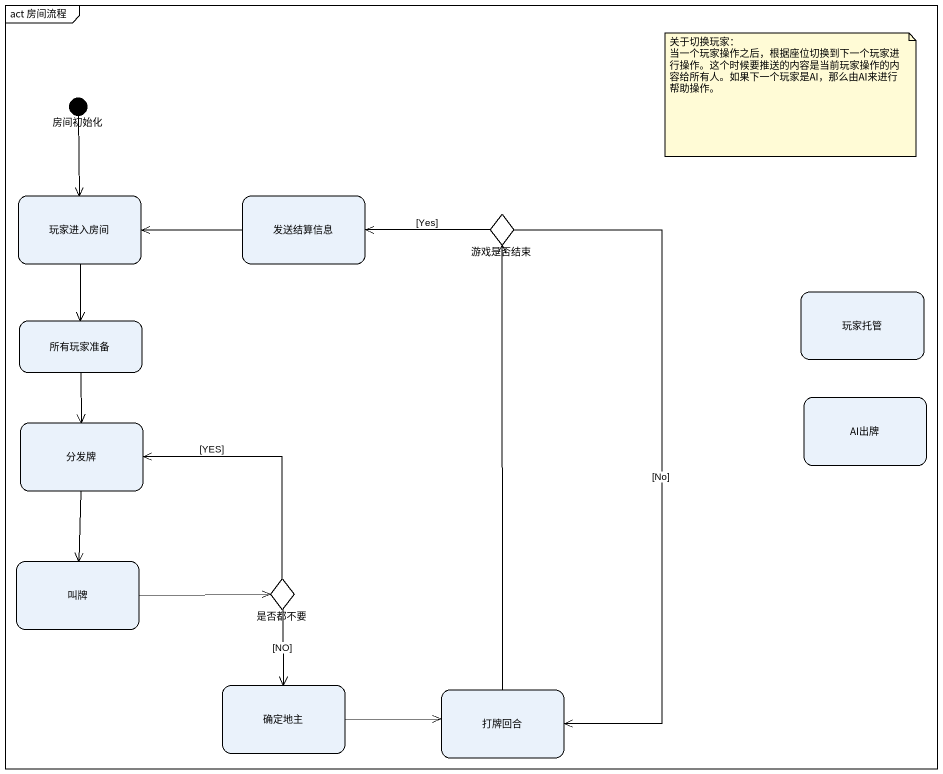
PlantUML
@startuml
mainframe act 房间流程
hide empty description
state 房间初始化 <<start>>
state 玩家进入房间
state 发送结算信息
state 游戏是否结束 <<choice>>
state 所有玩家准备
state 玩家托管
state AI出牌
state 分发牌
state 叫牌
state 是否都不要 <<choice>>
state 确定地主
state 打牌回合
房间初始化 --> 玩家进入房间
玩家进入房间 --> 所有玩家准备
发送结算信息 -left-> 玩家进入房间
游戏是否结束 -left-> 发送结算信息 : [Yes]
游戏是否结束 --> 打牌回合 : [No]
所有玩家准备 --> 分发牌
分发牌 --> 叫牌
叫牌 -right-> 是否都不要
是否都不要 -up-> 分发牌 : [YES]
是否都不要 --> 确定地主 : [NO]
确定地主 -right-> 打牌回合
打牌回合 -up-> 游戏是否结束
note as N1
  关于切换玩家：
  当一个玩家操作之后，根据座位切换到下一个玩家进行操作。这个时候要推送的内容是当前玩家操作的内容给所有人。如果下一个玩家是AI，那么由AI来进行帮助操作。
end note
@enduml
